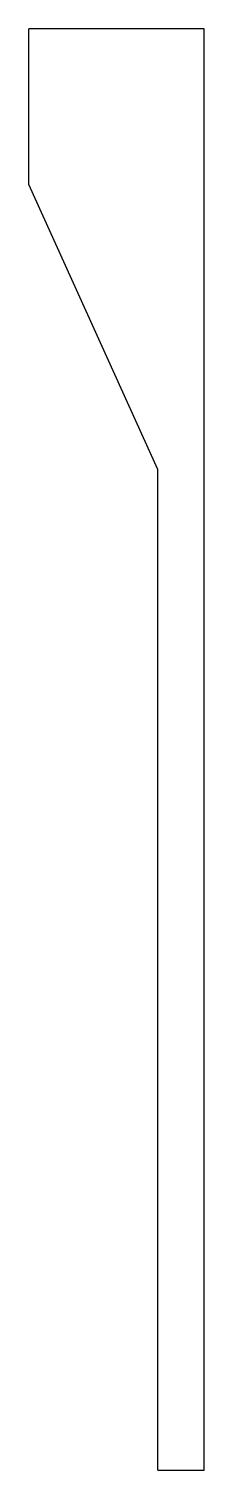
# Model space of a CAD drawing. Header units: millimetres. Extents: x -61 to 62, y -505 to 505.
import ezdxf

# ---------------------------------------------------------------- set-up
doc = ezdxf.new("R2010")
doc.units = ezdxf.units.MM

msp = doc.modelspace()

# ---------------------------------------------------------------- linework, layer by layer
at = {"color": 7, "linetype": 'Continuous', "lineweight": 25}
for p, q in [((-61.15, 396), (-61.15, 505)), ((61.65, 505), (-61.15, 505)), ((61.65, -505), (61.65, 505)), ((29.25, 196.1), (-61.15, 396)), ((29.25, -505), (29.25, 196.1)), ((29.25, -505), (61.65, -505))]:
    msp.add_line(p, q, dxfattribs=at)

doc.saveas('drawing.dxf')
